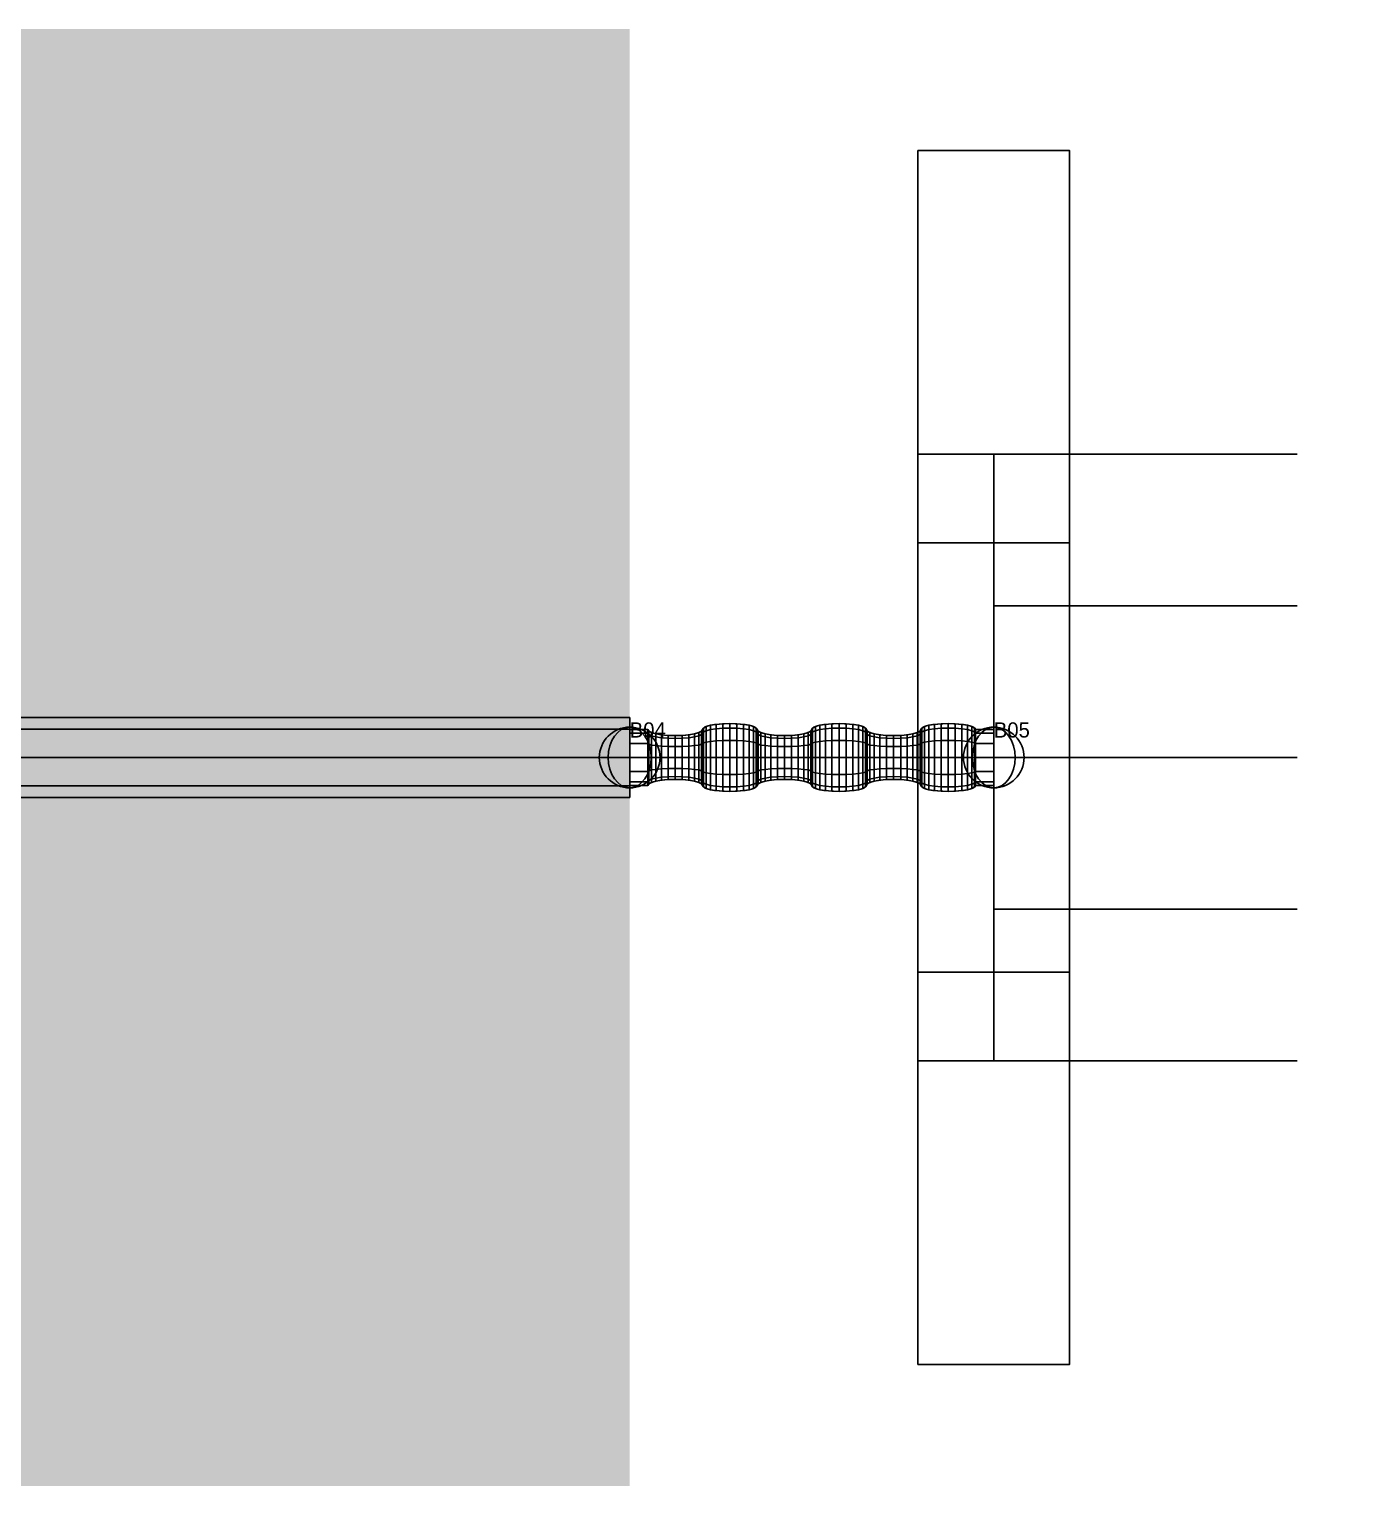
# Model space of a CAD drawing. Extents: x 7 to 469, y 84 to 397.
# Drawn here: x 158.58 to 180.48, y 288 to 312 of the extents above; entities that cross this region are included whole.
import ezdxf

# ---------------------------------------------------------------- set-up
doc = ezdxf.new("R2010")
doc.units = 0
doc.layers.get('0').update_dxf_attribs({"linetype": 'CONTINUOUS'})
for name, color, linetype in [('3D-MODEL', 1, 'CONTINUOUS'), ('ANCHOR', 12, 'CONTINUOUS'), ('FLXJNT', 4, 'CONTINUOUS'), ('POINT', 5, 'CONTINUOUS'), ('PTATT', 7, 'CONTINUOUS'), ('RUN', 5, 'CONTINUOUS')]:
    doc.layers.add(name, color=color, linetype=linetype)

# ---------------------------------------------------------------- blocks, each defined once
blk = doc.blocks.new('RUN')
at = {"const_width": 1}
blk.add_lwpolyline([(0, 0), (1, 0)], dxfattribs=at)
at = {"flags": 9}
for tag, p in [('MAT', (0.349303, 0.182422)), ('SCH', (0.349303, 0.165755)), ('NOM', (0.349303, 0.149088))]:
    blk.add_attdef(tag, p, '', height=0.01, dxfattribs=at)
blk = doc.blocks.new('3DRUN')
at = {"color": 0, "linetype": 'CONTINUOUS'}
for points in [[(1, 0.353553, -0.353553), (1, 0.5), (0, 0.5), (0, 0.353553, -0.353553)], [(1, 0.5), (1, 0.353553, 0.353553), (0, 0.353553, 0.353553), (0, 0.5)], [(1, 0, -0.5), (1, 0.353553, -0.353553), (0, 0.353553, -0.353553), (0, 0, -0.5)], [(1, 0.353553, 0.353553), (1, 0, 0.5), (0, 0, 0.5), (0, 0.353553, 0.353553)], [(1, -0.353553, -0.353553), (1, 0, -0.5), (0, 0, -0.5), (0, -0.353553, -0.353553)], [(1, 0, 0.5), (1, -0.353553, 0.353553), (0, -0.353553, 0.353553), (0, 0, 0.5)], [(1, -0.353553, 0.353553), (1, -0.5), (0, -0.5), (0, -0.353553, 0.353553)], [(1, -0.5), (1, -0.353553, -0.353553), (0, -0.353553, -0.353553), (0, -0.5)]]:
    blk.add_3dface(points, dxfattribs=at)
blk = doc.blocks.new('FLXJNT')
at = {"color": 0, "linetype": 'BYBLOCK'}
for p, q in [((0, 0.5), (0, -0.5)), ((1, -0.5), (1, 0.5)), ((0, 0.35), (0.05, 0.35)), ((0.95, 0.35), (1, 0.35)), ((0, -0.35), (0.05, -0.35)), ((0.95, -0.35), (1, -0.35))]:
    blk.add_line(p, q, dxfattribs=at)
for centre, start, end in [((0.275, 0.35), 0, 180), ((0.575, 0.35), 0, 180), ((0.875, 0.35), 0, 180), ((0.125, 0.35), 180, 0), ((0.425, 0.35), 180, 0), ((0.725, 0.35), 180, 0), ((0.125, -0.35), 0, 180), ((0.425, -0.35), 0, 180), ((0.725, -0.35), 0, 180), ((0.275, -0.35), 180, 0), ((0.575, -0.35), 180, 0), ((0.875, -0.35), 180, 0)]:
    blk.add_arc(centre, 0.075, start, end, dxfattribs=at)
blk = doc.blocks.new('3DFLXJNT')
at = {"color": 0, "linetype": 'BYBLOCK'}
blk.add_lwpolyline([(1, 0.5), (1, 0.35), (0.95, 0.35, 1), (0.8, 0.35, -1), (0.65, 0.35, 1), (0.5, 0.35, -1), (0.35, 0.35, 1), (0.2, 0.35, -1), (0.05, 0.35), (0, 0.35), (0, 0.5)], format="xyb", dxfattribs=at)
at = {"color": 0, "linetype": 'BYBLOCK', "extrusion": (1, 0, 0)}
blk.add_circle((0, 0), 0.5, dxfattribs=at)
at = {"color": 0, "linetype": 'BYBLOCK', "extrusion": (-1, 0, 0)}
blk.add_circle((0, 0, -1), 0.5, dxfattribs=at)
at = {"color": 0, "linetype": 'BYBLOCK'}
mesh = blk.add_polymesh((9, 5), dxfattribs=at)
for k, corner in enumerate([(0.060048, 0.3125), (0.052556, 0.330589), (0.05, 0.35), (0, 0.35), (0, 0.5), (0.060048, 0.270633, -0.15625), (0.052556, 0.286298, -0.165294), (0.05, 0.303109, -0.175), (0, 0.303109, -0.175), (0, 0.433013, -0.25), (0.060048, 0.15625, -0.270633), (0.052556, 0.165294, -0.286298), (0.05, 0.175, -0.303109), (0, 0.175, -0.303109), (0, 0.25, -0.433013), (0.060048, 0, -0.3125), (0.052556, 0, -0.330589), (0.05, 0, -0.35), (0, 0, -0.35), (0, 0, -0.5), (0.060048, -0.15625, -0.270633), (0.052556, -0.165294, -0.286298), (0.05, -0.175, -0.303109), (0, -0.175, -0.303109), (0, -0.25, -0.433013), (0.060048, -0.270633, -0.15625), (0.052556, -0.286298, -0.165294), (0.05, -0.303109, -0.175), (0, -0.303109, -0.175), (0, -0.433013, -0.25), (0.060048, -0.3125), (0.052556, -0.330589), (0.05, -0.35), (0, -0.35), (0, -0.5), (0.060048, -0.270633, 0.15625), (0.052556, -0.286298, 0.165294), (0.05, -0.303109, 0.175), (0, -0.303109, 0.175), (0, -0.433013, 0.25), (0.060048, -0.15625, 0.270633), (0.052556, -0.165294, 0.286298), (0.05, -0.175, 0.303109), (0, -0.175, 0.303109), (0, -0.25, 0.433013)]):
    mesh.set_mesh_vertex(divmod(k, 5), corner)
mesh = blk.add_polymesh((9, 9), dxfattribs=at)
for k, corner in enumerate([(1, 0.5), (1, 0.35), (0.95, 0.35), (0.947444, 0.369411), (0.939952, 0.3875), (0.928033, 0.403033), (0.9125, 0.414952), (0.894411, 0.422444), (0.875, 0.425), (1, 0.433013, -0.25), (1, 0.303109, -0.175), (0.95, 0.303109, -0.175), (0.947444, 0.31992, -0.184706), (0.939952, 0.335585, -0.19375), (0.928033, 0.349037, -0.201517), (0.9125, 0.359359, -0.207476), (0.894411, 0.365848, -0.211222), (0.875, 0.368061, -0.2125), (1, 0.25, -0.433013), (1, 0.175, -0.303109), (0.95, 0.175, -0.303109), (0.947444, 0.184706, -0.31992), (0.939952, 0.19375, -0.335585), (0.928033, 0.201517, -0.349037), (0.9125, 0.207476, -0.359359), (0.894411, 0.211222, -0.365848), (0.875, 0.2125, -0.368061), (1, 0, -0.5), (1, 0, -0.35), (0.95, 0, -0.35), (0.947444, 0, -0.369411), (0.939952, 0, -0.3875), (0.928033, 0, -0.403033), (0.9125, 0, -0.414952), (0.894411, 0, -0.422444), (0.875, 0, -0.425), (1, -0.25, -0.433013), (1, -0.175, -0.303109), (0.95, -0.175, -0.303109), (0.947444, -0.184706, -0.31992), (0.939952, -0.19375, -0.335585), (0.928033, -0.201517, -0.349037), (0.9125, -0.207476, -0.359359), (0.894411, -0.211222, -0.365848), (0.875, -0.2125, -0.368061), (1, -0.433013, -0.25), (1, -0.303109, -0.175), (0.95, -0.303109, -0.175), (0.947444, -0.31992, -0.184706), (0.939952, -0.335585, -0.19375), (0.928033, -0.349037, -0.201517), (0.9125, -0.359359, -0.207476), (0.894411, -0.365848, -0.211222), (0.875, -0.368061, -0.2125), (1, -0.5), (1, -0.35), (0.95, -0.35), (0.947444, -0.369411), (0.939952, -0.3875), (0.928033, -0.403033), (0.9125, -0.414952), (0.894411, -0.422444), (0.875, -0.425), (1, -0.433013, 0.25), (1, -0.303109, 0.175), (0.95, -0.303109, 0.175), (0.947444, -0.31992, 0.184706), (0.939952, -0.335585, 0.19375), (0.928033, -0.349037, 0.201517), (0.9125, -0.359359, 0.207476), (0.894411, -0.365848, 0.211222), (0.875, -0.368061, 0.2125), (1, -0.25, 0.433013), (1, -0.175, 0.303109), (0.95, -0.175, 0.303109), (0.947444, -0.184706, 0.31992), (0.939952, -0.19375, 0.335585), (0.928033, -0.201517, 0.349037), (0.9125, -0.207476, 0.359359), (0.894411, -0.211222, 0.365848), (0.875, -0.2125, 0.368061)]):
    mesh.set_mesh_vertex(divmod(k, 9), corner)
mesh = blk.add_polymesh((4, 5), dxfattribs=at)
for k, corner in enumerate([(0.060048, -0.15625, 0.270633), (0.052556, -0.165294, 0.286298), (0.05, -0.175, 0.303109), (0, -0.175, 0.303109), (0, -0.25, 0.433013), (0.060048, 0, 0.3125), (0.052556, 0, 0.330589), (0.05, 0, 0.35), (0, 0, 0.35), (0, 0, 0.5), (0.060048, 0.15625, 0.270633), (0.052556, 0.165294, 0.286298), (0.05, 0.175, 0.303109), (0, 0.175, 0.303109), (0, 0.25, 0.433013), (0.060048, 0.270633, 0.15625), (0.052556, 0.286298, 0.165294), (0.05, 0.303109, 0.175), (0, 0.303109, 0.175), (0, 0.433013, 0.25)]):
    mesh.set_mesh_vertex(divmod(k, 5), corner)
mesh = blk.add_polymesh((9, 9), dxfattribs=at)
for k, corner in enumerate([(0.275, 0.425), (0.255589, 0.422444), (0.2375, 0.414952), (0.221967, 0.403033), (0.210048, 0.3875), (0.202556, 0.369411), (0.2, 0.35), (0.197444, 0.330589), (0.189952, 0.3125), (0.275, 0.368061, -0.2125), (0.255589, 0.365848, -0.211222), (0.2375, 0.359359, -0.207476), (0.221967, 0.349037, -0.201517), (0.210048, 0.335585, -0.19375), (0.202556, 0.31992, -0.184706), (0.2, 0.303109, -0.175), (0.197444, 0.286298, -0.165294), (0.189952, 0.270633, -0.15625), (0.275, 0.2125, -0.368061), (0.255589, 0.211222, -0.365848), (0.2375, 0.207476, -0.359359), (0.221967, 0.201517, -0.349037), (0.210048, 0.19375, -0.335585), (0.202556, 0.184706, -0.31992), (0.2, 0.175, -0.303109), (0.197444, 0.165294, -0.286298), (0.189952, 0.15625, -0.270633), (0.275, 0, -0.425), (0.255589, 0, -0.422444), (0.2375, 0, -0.414952), (0.221967, 0, -0.403033), (0.210048, 0, -0.3875), (0.202556, 0, -0.369411), (0.2, 0, -0.35), (0.197444, 0, -0.330589), (0.189952, 0, -0.3125), (0.275, -0.2125, -0.368061), (0.255589, -0.211222, -0.365848), (0.2375, -0.207476, -0.359359), (0.221967, -0.201517, -0.349037), (0.210048, -0.19375, -0.335585), (0.202556, -0.184706, -0.31992), (0.2, -0.175, -0.303109), (0.197444, -0.165294, -0.286298), (0.189952, -0.15625, -0.270633), (0.275, -0.368061, -0.2125), (0.255589, -0.365848, -0.211222), (0.2375, -0.359359, -0.207476), (0.221967, -0.349037, -0.201517), (0.210048, -0.335585, -0.19375), (0.202556, -0.31992, -0.184706), (0.2, -0.303109, -0.175), (0.197444, -0.286298, -0.165294), (0.189952, -0.270633, -0.15625), (0.275, -0.425), (0.255589, -0.422444), (0.2375, -0.414952), (0.221967, -0.403033), (0.210048, -0.3875), (0.202556, -0.369411), (0.2, -0.35), (0.197444, -0.330589), (0.189952, -0.3125), (0.275, -0.368061, 0.2125), (0.255589, -0.365848, 0.211222), (0.2375, -0.359359, 0.207476), (0.221967, -0.349037, 0.201517), (0.210048, -0.335585, 0.19375), (0.202556, -0.31992, 0.184706), (0.2, -0.303109, 0.175), (0.197444, -0.286298, 0.165294), (0.189952, -0.270633, 0.15625), (0.275, -0.2125, 0.368061), (0.255589, -0.211222, 0.365848), (0.2375, -0.207476, 0.359359), (0.221967, -0.201517, 0.349037), (0.210048, -0.19375, 0.335585), (0.202556, -0.184706, 0.31992), (0.2, -0.175, 0.303109), (0.197444, -0.165294, 0.286298), (0.189952, -0.15625, 0.270633)]):
    mesh.set_mesh_vertex(divmod(k, 9), corner)
mesh = blk.add_polymesh((9, 9), dxfattribs=at)
for k, corner in enumerate([(0.360048, 0.3125), (0.352556, 0.330589), (0.35, 0.35), (0.347444, 0.369411), (0.339952, 0.3875), (0.328033, 0.403033), (0.3125, 0.414952), (0.294411, 0.422444), (0.275, 0.425), (0.360048, 0.270633, -0.15625), (0.352556, 0.286298, -0.165294), (0.35, 0.303109, -0.175), (0.347444, 0.31992, -0.184706), (0.339952, 0.335585, -0.19375), (0.328033, 0.349037, -0.201517), (0.3125, 0.359359, -0.207476), (0.294411, 0.365848, -0.211222), (0.275, 0.368061, -0.2125), (0.360048, 0.15625, -0.270633), (0.352556, 0.165294, -0.286298), (0.35, 0.175, -0.303109), (0.347444, 0.184706, -0.31992), (0.339952, 0.19375, -0.335585), (0.328033, 0.201517, -0.349037), (0.3125, 0.207476, -0.359359), (0.294411, 0.211222, -0.365848), (0.275, 0.2125, -0.368061), (0.360048, 0, -0.3125), (0.352556, 0, -0.330589), (0.35, 0, -0.35), (0.347444, 0, -0.369411), (0.339952, 0, -0.3875), (0.328033, 0, -0.403033), (0.3125, 0, -0.414952), (0.294411, 0, -0.422444), (0.275, 0, -0.425), (0.360048, -0.15625, -0.270633), (0.352556, -0.165294, -0.286298), (0.35, -0.175, -0.303109), (0.347444, -0.184706, -0.31992), (0.339952, -0.19375, -0.335585), (0.328033, -0.201517, -0.349037), (0.3125, -0.207476, -0.359359), (0.294411, -0.211222, -0.365848), (0.275, -0.2125, -0.368061), (0.360048, -0.270633, -0.15625), (0.352556, -0.286298, -0.165294), (0.35, -0.303109, -0.175), (0.347444, -0.31992, -0.184706), (0.339952, -0.335585, -0.19375), (0.328033, -0.349037, -0.201517), (0.3125, -0.359359, -0.207476), (0.294411, -0.365848, -0.211222), (0.275, -0.368061, -0.2125), (0.360048, -0.3125), (0.352556, -0.330589), (0.35, -0.35), (0.347444, -0.369411), (0.339952, -0.3875), (0.328033, -0.403033), (0.3125, -0.414952), (0.294411, -0.422444), (0.275, -0.425), (0.360048, -0.270633, 0.15625), (0.352556, -0.286298, 0.165294), (0.35, -0.303109, 0.175), (0.347444, -0.31992, 0.184706), (0.339952, -0.335585, 0.19375), (0.328033, -0.349037, 0.201517), (0.3125, -0.359359, 0.207476), (0.294411, -0.365848, 0.211222), (0.275, -0.368061, 0.2125), (0.360048, -0.15625, 0.270633), (0.352556, -0.165294, 0.286298), (0.35, -0.175, 0.303109), (0.347444, -0.184706, 0.31992), (0.339952, -0.19375, 0.335585), (0.328033, -0.201517, 0.349037), (0.3125, -0.207476, 0.359359), (0.294411, -0.211222, 0.365848), (0.275, -0.2125, 0.368061)]):
    mesh.set_mesh_vertex(divmod(k, 9), corner)
mesh = blk.add_polymesh((9, 9), dxfattribs=at)
for k, corner in enumerate([(0.575, 0.425), (0.555589, 0.422444), (0.5375, 0.414952), (0.521967, 0.403033), (0.510048, 0.3875), (0.502556, 0.369411), (0.5, 0.35), (0.497444, 0.330589), (0.489952, 0.3125), (0.575, 0.368061, -0.2125), (0.555589, 0.365848, -0.211222), (0.5375, 0.359359, -0.207476), (0.521967, 0.349037, -0.201517), (0.510048, 0.335585, -0.19375), (0.502556, 0.31992, -0.184706), (0.5, 0.303109, -0.175), (0.497444, 0.286298, -0.165294), (0.489952, 0.270633, -0.15625), (0.575, 0.2125, -0.368061), (0.555589, 0.211222, -0.365848), (0.5375, 0.207476, -0.359359), (0.521967, 0.201517, -0.349037), (0.510048, 0.19375, -0.335585), (0.502556, 0.184706, -0.31992), (0.5, 0.175, -0.303109), (0.497444, 0.165294, -0.286298), (0.489952, 0.15625, -0.270633), (0.575, 0, -0.425), (0.555589, 0, -0.422444), (0.5375, 0, -0.414952), (0.521967, 0, -0.403033), (0.510048, 0, -0.3875), (0.502556, 0, -0.369411), (0.5, 0, -0.35), (0.497444, 0, -0.330589), (0.489952, 0, -0.3125), (0.575, -0.2125, -0.368061), (0.555589, -0.211222, -0.365848), (0.5375, -0.207476, -0.359359), (0.521967, -0.201517, -0.349037), (0.510048, -0.19375, -0.335585), (0.502556, -0.184706, -0.31992), (0.5, -0.175, -0.303109), (0.497444, -0.165294, -0.286298), (0.489952, -0.15625, -0.270633), (0.575, -0.368061, -0.2125), (0.555589, -0.365848, -0.211222), (0.5375, -0.359359, -0.207476), (0.521967, -0.349037, -0.201517), (0.510048, -0.335585, -0.19375), (0.502556, -0.31992, -0.184706), (0.5, -0.303109, -0.175), (0.497444, -0.286298, -0.165294), (0.489952, -0.270633, -0.15625), (0.575, -0.425), (0.555589, -0.422444), (0.5375, -0.414952), (0.521967, -0.403033), (0.510048, -0.3875), (0.502556, -0.369411), (0.5, -0.35), (0.497444, -0.330589), (0.489952, -0.3125), (0.575, -0.368061, 0.2125), (0.555589, -0.365848, 0.211222), (0.5375, -0.359359, 0.207476), (0.521967, -0.349037, 0.201517), (0.510048, -0.335585, 0.19375), (0.502556, -0.31992, 0.184706), (0.5, -0.303109, 0.175), (0.497444, -0.286298, 0.165294), (0.489952, -0.270633, 0.15625), (0.575, -0.2125, 0.368061), (0.555589, -0.211222, 0.365848), (0.5375, -0.207476, 0.359359), (0.521967, -0.201517, 0.349037), (0.510048, -0.19375, 0.335585), (0.502556, -0.184706, 0.31992), (0.5, -0.175, 0.303109), (0.497444, -0.165294, 0.286298), (0.489952, -0.15625, 0.270633)]):
    mesh.set_mesh_vertex(divmod(k, 9), corner)
mesh = blk.add_polymesh((9, 9), dxfattribs=at)
for k, corner in enumerate([(0.660048, 0.3125), (0.652556, 0.330589), (0.65, 0.35), (0.647444, 0.369411), (0.639952, 0.3875), (0.628033, 0.403033), (0.6125, 0.414952), (0.594411, 0.422444), (0.575, 0.425), (0.660048, 0.270633, -0.15625), (0.652556, 0.286298, -0.165294), (0.65, 0.303109, -0.175), (0.647444, 0.31992, -0.184706), (0.639952, 0.335585, -0.19375), (0.628033, 0.349037, -0.201517), (0.6125, 0.359359, -0.207476), (0.594411, 0.365848, -0.211222), (0.575, 0.368061, -0.2125), (0.660048, 0.15625, -0.270633), (0.652556, 0.165294, -0.286298), (0.65, 0.175, -0.303109), (0.647444, 0.184706, -0.31992), (0.639952, 0.19375, -0.335585), (0.628033, 0.201517, -0.349037), (0.6125, 0.207476, -0.359359), (0.594411, 0.211222, -0.365848), (0.575, 0.2125, -0.368061), (0.660048, 0, -0.3125), (0.652556, 0, -0.330589), (0.65, 0, -0.35), (0.647444, 0, -0.369411), (0.639952, 0, -0.3875), (0.628033, 0, -0.403033), (0.6125, 0, -0.414952), (0.594411, 0, -0.422444), (0.575, 0, -0.425), (0.660048, -0.15625, -0.270633), (0.652556, -0.165294, -0.286298), (0.65, -0.175, -0.303109), (0.647444, -0.184706, -0.31992), (0.639952, -0.19375, -0.335585), (0.628033, -0.201517, -0.349037), (0.6125, -0.207476, -0.359359), (0.594411, -0.211222, -0.365848), (0.575, -0.2125, -0.368061), (0.660048, -0.270633, -0.15625), (0.652556, -0.286298, -0.165294), (0.65, -0.303109, -0.175), (0.647444, -0.31992, -0.184706), (0.639952, -0.335585, -0.19375), (0.628033, -0.349037, -0.201517), (0.6125, -0.359359, -0.207476), (0.594411, -0.365848, -0.211222), (0.575, -0.368061, -0.2125), (0.660048, -0.3125), (0.652556, -0.330589), (0.65, -0.35), (0.647444, -0.369411), (0.639952, -0.3875), (0.628033, -0.403033), (0.6125, -0.414952), (0.594411, -0.422444), (0.575, -0.425), (0.660048, -0.270633, 0.15625), (0.652556, -0.286298, 0.165294), (0.65, -0.303109, 0.175), (0.647444, -0.31992, 0.184706), (0.639952, -0.335585, 0.19375), (0.628033, -0.349037, 0.201517), (0.6125, -0.359359, 0.207476), (0.594411, -0.365848, 0.211222), (0.575, -0.368061, 0.2125), (0.660048, -0.15625, 0.270633), (0.652556, -0.165294, 0.286298), (0.65, -0.175, 0.303109), (0.647444, -0.184706, 0.31992), (0.639952, -0.19375, 0.335585), (0.628033, -0.201517, 0.349037), (0.6125, -0.207476, 0.359359), (0.594411, -0.211222, 0.365848), (0.575, -0.2125, 0.368061)]):
    mesh.set_mesh_vertex(divmod(k, 9), corner)
mesh = blk.add_polymesh((9, 9), dxfattribs=at)
for k, corner in enumerate([(0.875, 0.425), (0.855589, 0.422444), (0.8375, 0.414952), (0.821967, 0.403033), (0.810048, 0.3875), (0.802556, 0.369411), (0.8, 0.35), (0.797444, 0.330589), (0.789952, 0.3125), (0.875, 0.368061, -0.2125), (0.855589, 0.365848, -0.211222), (0.8375, 0.359359, -0.207476), (0.821967, 0.349037, -0.201517), (0.810048, 0.335585, -0.19375), (0.802556, 0.31992, -0.184706), (0.8, 0.303109, -0.175), (0.797444, 0.286298, -0.165294), (0.789952, 0.270633, -0.15625), (0.875, 0.2125, -0.368061), (0.855589, 0.211222, -0.365848), (0.8375, 0.207476, -0.359359), (0.821967, 0.201517, -0.349037), (0.810048, 0.19375, -0.335585), (0.802556, 0.184706, -0.31992), (0.8, 0.175, -0.303109), (0.797444, 0.165294, -0.286298), (0.789952, 0.15625, -0.270633), (0.875, 0, -0.425), (0.855589, 0, -0.422444), (0.8375, 0, -0.414952), (0.821967, 0, -0.403033), (0.810048, 0, -0.3875), (0.802556, 0, -0.369411), (0.8, 0, -0.35), (0.797444, 0, -0.330589), (0.789952, 0, -0.3125), (0.875, -0.2125, -0.368061), (0.855589, -0.211222, -0.365848), (0.8375, -0.207476, -0.359359), (0.821967, -0.201517, -0.349037), (0.810048, -0.19375, -0.335585), (0.802556, -0.184706, -0.31992), (0.8, -0.175, -0.303109), (0.797444, -0.165294, -0.286298), (0.789952, -0.15625, -0.270633), (0.875, -0.368061, -0.2125), (0.855589, -0.365848, -0.211222), (0.8375, -0.359359, -0.207476), (0.821967, -0.349037, -0.201517), (0.810048, -0.335585, -0.19375), (0.802556, -0.31992, -0.184706), (0.8, -0.303109, -0.175), (0.797444, -0.286298, -0.165294), (0.789952, -0.270633, -0.15625), (0.875, -0.425), (0.855589, -0.422444), (0.8375, -0.414952), (0.821967, -0.403033), (0.810048, -0.3875), (0.802556, -0.369411), (0.8, -0.35), (0.797444, -0.330589), (0.789952, -0.3125), (0.875, -0.368061, 0.2125), (0.855589, -0.365848, 0.211222), (0.8375, -0.359359, 0.207476), (0.821967, -0.349037, 0.201517), (0.810048, -0.335585, 0.19375), (0.802556, -0.31992, 0.184706), (0.8, -0.303109, 0.175), (0.797444, -0.286298, 0.165294), (0.789952, -0.270633, 0.15625), (0.875, -0.2125, 0.368061), (0.855589, -0.211222, 0.365848), (0.8375, -0.207476, 0.359359), (0.821967, -0.201517, 0.349037), (0.810048, -0.19375, 0.335585), (0.802556, -0.184706, 0.31992), (0.8, -0.175, 0.303109), (0.797444, -0.165294, 0.286298), (0.789952, -0.15625, 0.270633)]):
    mesh.set_mesh_vertex(divmod(k, 9), corner)
mesh = blk.add_polymesh((4, 9), dxfattribs=at)
for k, corner in enumerate([(1, -0.25, 0.433013), (1, -0.175, 0.303109), (0.95, -0.175, 0.303109), (0.947444, -0.184706, 0.31992), (0.939952, -0.19375, 0.335585), (0.928033, -0.201517, 0.349037), (0.9125, -0.207476, 0.359359), (0.894411, -0.211222, 0.365848), (0.875, -0.2125, 0.368061), (1, 0, 0.5), (1, 0, 0.35), (0.95, 0, 0.35), (0.947444, 0, 0.369411), (0.939952, 0, 0.3875), (0.928033, 0, 0.403033), (0.9125, 0, 0.414952), (0.894411, 0, 0.422444), (0.875, 0, 0.425), (1, 0.25, 0.433013), (1, 0.175, 0.303109), (0.95, 0.175, 0.303109), (0.947444, 0.184706, 0.31992), (0.939952, 0.19375, 0.335585), (0.928033, 0.201517, 0.349037), (0.9125, 0.207476, 0.359359), (0.894411, 0.211222, 0.365848), (0.875, 0.2125, 0.368061), (1, 0.433013, 0.25), (1, 0.303109, 0.175), (0.95, 0.303109, 0.175), (0.947444, 0.31992, 0.184706), (0.939952, 0.335585, 0.19375), (0.928033, 0.349037, 0.201517), (0.9125, 0.359359, 0.207476), (0.894411, 0.365848, 0.211222), (0.875, 0.368061, 0.2125)]):
    mesh.set_mesh_vertex(divmod(k, 9), corner)
mesh = blk.add_polymesh((4, 9), dxfattribs=at)
for k, corner in enumerate([(0.275, -0.2125, 0.368061), (0.255589, -0.211222, 0.365848), (0.2375, -0.207476, 0.359359), (0.221967, -0.201517, 0.349037), (0.210048, -0.19375, 0.335585), (0.202556, -0.184706, 0.31992), (0.2, -0.175, 0.303109), (0.197444, -0.165294, 0.286298), (0.189952, -0.15625, 0.270633), (0.275, 0, 0.425), (0.255589, 0, 0.422444), (0.2375, 0, 0.414952), (0.221967, 0, 0.403033), (0.210048, 0, 0.3875), (0.202556, 0, 0.369411), (0.2, 0, 0.35), (0.197444, 0, 0.330589), (0.189952, 0, 0.3125), (0.275, 0.2125, 0.368061), (0.255589, 0.211222, 0.365848), (0.2375, 0.207476, 0.359359), (0.221967, 0.201517, 0.349037), (0.210048, 0.19375, 0.335585), (0.202556, 0.184706, 0.31992), (0.2, 0.175, 0.303109), (0.197444, 0.165294, 0.286298), (0.189952, 0.15625, 0.270633), (0.275, 0.368061, 0.2125), (0.255589, 0.365848, 0.211222), (0.2375, 0.359359, 0.207476), (0.221967, 0.349037, 0.201517), (0.210048, 0.335585, 0.19375), (0.202556, 0.31992, 0.184706), (0.2, 0.303109, 0.175), (0.197444, 0.286298, 0.165294), (0.189952, 0.270633, 0.15625)]):
    mesh.set_mesh_vertex(divmod(k, 9), corner)
mesh = blk.add_polymesh((4, 9), dxfattribs=at)
for k, corner in enumerate([(0.360048, -0.15625, 0.270633), (0.352556, -0.165294, 0.286298), (0.35, -0.175, 0.303109), (0.347444, -0.184706, 0.31992), (0.339952, -0.19375, 0.335585), (0.328033, -0.201517, 0.349037), (0.3125, -0.207476, 0.359359), (0.294411, -0.211222, 0.365848), (0.275, -0.2125, 0.368061), (0.360048, 0, 0.3125), (0.352556, 0, 0.330589), (0.35, 0, 0.35), (0.347444, 0, 0.369411), (0.339952, 0, 0.3875), (0.328033, 0, 0.403033), (0.3125, 0, 0.414952), (0.294411, 0, 0.422444), (0.275, 0, 0.425), (0.360048, 0.15625, 0.270633), (0.352556, 0.165294, 0.286298), (0.35, 0.175, 0.303109), (0.347444, 0.184706, 0.31992), (0.339952, 0.19375, 0.335585), (0.328033, 0.201517, 0.349037), (0.3125, 0.207476, 0.359359), (0.294411, 0.211222, 0.365848), (0.275, 0.2125, 0.368061), (0.360048, 0.270633, 0.15625), (0.352556, 0.286298, 0.165294), (0.35, 0.303109, 0.175), (0.347444, 0.31992, 0.184706), (0.339952, 0.335585, 0.19375), (0.328033, 0.349037, 0.201517), (0.3125, 0.359359, 0.207476), (0.294411, 0.365848, 0.211222), (0.275, 0.368061, 0.2125)]):
    mesh.set_mesh_vertex(divmod(k, 9), corner)
mesh = blk.add_polymesh((4, 9), dxfattribs=at)
for k, corner in enumerate([(0.575, -0.2125, 0.368061), (0.555589, -0.211222, 0.365848), (0.5375, -0.207476, 0.359359), (0.521967, -0.201517, 0.349037), (0.510048, -0.19375, 0.335585), (0.502556, -0.184706, 0.31992), (0.5, -0.175, 0.303109), (0.497444, -0.165294, 0.286298), (0.489952, -0.15625, 0.270633), (0.575, 0, 0.425), (0.555589, 0, 0.422444), (0.5375, 0, 0.414952), (0.521967, 0, 0.403033), (0.510048, 0, 0.3875), (0.502556, 0, 0.369411), (0.5, 0, 0.35), (0.497444, 0, 0.330589), (0.489952, 0, 0.3125), (0.575, 0.2125, 0.368061), (0.555589, 0.211222, 0.365848), (0.5375, 0.207476, 0.359359), (0.521967, 0.201517, 0.349037), (0.510048, 0.19375, 0.335585), (0.502556, 0.184706, 0.31992), (0.5, 0.175, 0.303109), (0.497444, 0.165294, 0.286298), (0.489952, 0.15625, 0.270633), (0.575, 0.368061, 0.2125), (0.555589, 0.365848, 0.211222), (0.5375, 0.359359, 0.207476), (0.521967, 0.349037, 0.201517), (0.510048, 0.335585, 0.19375), (0.502556, 0.31992, 0.184706), (0.5, 0.303109, 0.175), (0.497444, 0.286298, 0.165294), (0.489952, 0.270633, 0.15625)]):
    mesh.set_mesh_vertex(divmod(k, 9), corner)
mesh = blk.add_polymesh((4, 9), dxfattribs=at)
for k, corner in enumerate([(0.660048, -0.15625, 0.270633), (0.652556, -0.165294, 0.286298), (0.65, -0.175, 0.303109), (0.647444, -0.184706, 0.31992), (0.639952, -0.19375, 0.335585), (0.628033, -0.201517, 0.349037), (0.6125, -0.207476, 0.359359), (0.594411, -0.211222, 0.365848), (0.575, -0.2125, 0.368061), (0.660048, 0, 0.3125), (0.652556, 0, 0.330589), (0.65, 0, 0.35), (0.647444, 0, 0.369411), (0.639952, 0, 0.3875), (0.628033, 0, 0.403033), (0.6125, 0, 0.414952), (0.594411, 0, 0.422444), (0.575, 0, 0.425), (0.660048, 0.15625, 0.270633), (0.652556, 0.165294, 0.286298), (0.65, 0.175, 0.303109), (0.647444, 0.184706, 0.31992), (0.639952, 0.19375, 0.335585), (0.628033, 0.201517, 0.349037), (0.6125, 0.207476, 0.359359), (0.594411, 0.211222, 0.365848), (0.575, 0.2125, 0.368061), (0.660048, 0.270633, 0.15625), (0.652556, 0.286298, 0.165294), (0.65, 0.303109, 0.175), (0.647444, 0.31992, 0.184706), (0.639952, 0.335585, 0.19375), (0.628033, 0.349037, 0.201517), (0.6125, 0.359359, 0.207476), (0.594411, 0.365848, 0.211222), (0.575, 0.368061, 0.2125)]):
    mesh.set_mesh_vertex(divmod(k, 9), corner)
mesh = blk.add_polymesh((4, 9), dxfattribs=at)
for k, corner in enumerate([(0.875, -0.2125, 0.368061), (0.855589, -0.211222, 0.365848), (0.8375, -0.207476, 0.359359), (0.821967, -0.201517, 0.349037), (0.810048, -0.19375, 0.335585), (0.802556, -0.184706, 0.31992), (0.8, -0.175, 0.303109), (0.797444, -0.165294, 0.286298), (0.789952, -0.15625, 0.270633), (0.875, 0, 0.425), (0.855589, 0, 0.422444), (0.8375, 0, 0.414952), (0.821967, 0, 0.403033), (0.810048, 0, 0.3875), (0.802556, 0, 0.369411), (0.8, 0, 0.35), (0.797444, 0, 0.330589), (0.789952, 0, 0.3125), (0.875, 0.2125, 0.368061), (0.855589, 0.211222, 0.365848), (0.8375, 0.207476, 0.359359), (0.821967, 0.201517, 0.349037), (0.810048, 0.19375, 0.335585), (0.802556, 0.184706, 0.31992), (0.8, 0.175, 0.303109), (0.797444, 0.165294, 0.286298), (0.789952, 0.15625, 0.270633), (0.875, 0.368061, 0.2125), (0.855589, 0.365848, 0.211222), (0.8375, 0.359359, 0.207476), (0.821967, 0.349037, 0.201517), (0.810048, 0.335585, 0.19375), (0.802556, 0.31992, 0.184706), (0.8, 0.303109, 0.175), (0.797444, 0.286298, 0.165294), (0.789952, 0.270633, 0.15625)]):
    mesh.set_mesh_vertex(divmod(k, 9), corner)
mesh = blk.add_polymesh((9, 9), dxfattribs=at)
for k, corner in enumerate([(0.189952, 0.3125), (0.178033, 0.296967), (0.1625, 0.285048), (0.144411, 0.277556), (0.125, 0.275), (0.105589, 0.277556), (0.0875, 0.285048), (0.071967, 0.296967), (0.060048, 0.3125), (0.189952, 0.270633, -0.15625), (0.178033, 0.257181, -0.148483), (0.1625, 0.246859, -0.142524), (0.144411, 0.24037, -0.138778), (0.125, 0.238157, -0.1375), (0.105589, 0.24037, -0.138778), (0.0875, 0.246859, -0.142524), (0.071967, 0.257181, -0.148483), (0.060048, 0.270633, -0.15625), (0.189952, 0.15625, -0.270633), (0.178033, 0.148483, -0.257181), (0.1625, 0.142524, -0.246859), (0.144411, 0.138778, -0.24037), (0.125, 0.1375, -0.238157), (0.105589, 0.138778, -0.24037), (0.0875, 0.142524, -0.246859), (0.071967, 0.148483, -0.257181), (0.060048, 0.15625, -0.270633), (0.189952, 0, -0.3125), (0.178033, 0, -0.296967), (0.1625, 0, -0.285048), (0.144411, 0, -0.277556), (0.125, 0, -0.275), (0.105589, 0, -0.277556), (0.0875, 0, -0.285048), (0.071967, 0, -0.296967), (0.060048, 0, -0.3125), (0.189952, -0.15625, -0.270633), (0.178033, -0.148483, -0.257181), (0.1625, -0.142524, -0.246859), (0.144411, -0.138778, -0.24037), (0.125, -0.1375, -0.238157), (0.105589, -0.138778, -0.24037), (0.0875, -0.142524, -0.246859), (0.071967, -0.148483, -0.257181), (0.060048, -0.15625, -0.270633), (0.189952, -0.270633, -0.15625), (0.178033, -0.257181, -0.148483), (0.1625, -0.246859, -0.142524), (0.144411, -0.24037, -0.138778), (0.125, -0.238157, -0.1375), (0.105589, -0.24037, -0.138778), (0.0875, -0.246859, -0.142524), (0.071967, -0.257181, -0.148483), (0.060048, -0.270633, -0.15625), (0.189952, -0.3125), (0.178033, -0.296967), (0.1625, -0.285048), (0.144411, -0.277556), (0.125, -0.275), (0.105589, -0.277556), (0.0875, -0.285048), (0.071967, -0.296967), (0.060048, -0.3125), (0.189952, -0.270633, 0.15625), (0.178033, -0.257181, 0.148483), (0.1625, -0.246859, 0.142524), (0.144411, -0.24037, 0.138778), (0.125, -0.238157, 0.1375), (0.105589, -0.24037, 0.138778), (0.0875, -0.246859, 0.142524), (0.071967, -0.257181, 0.148483), (0.060048, -0.270633, 0.15625), (0.189952, -0.15625, 0.270633), (0.178033, -0.148483, 0.257181), (0.1625, -0.142524, 0.246859), (0.144411, -0.138778, 0.24037), (0.125, -0.1375, 0.238157), (0.105589, -0.138778, 0.24037), (0.0875, -0.142524, 0.246859), (0.071967, -0.148483, 0.257181), (0.060048, -0.15625, 0.270633)]):
    mesh.set_mesh_vertex(divmod(k, 9), corner)
mesh = blk.add_polymesh((9, 9), dxfattribs=at)
for k, corner in enumerate([(0.489952, 0.3125), (0.478033, 0.296967), (0.4625, 0.285048), (0.444411, 0.277556), (0.425, 0.275), (0.405589, 0.277556), (0.3875, 0.285048), (0.371967, 0.296967), (0.360048, 0.3125), (0.489952, 0.270633, -0.15625), (0.478033, 0.257181, -0.148483), (0.4625, 0.246859, -0.142524), (0.444411, 0.24037, -0.138778), (0.425, 0.238157, -0.1375), (0.405589, 0.24037, -0.138778), (0.3875, 0.246859, -0.142524), (0.371967, 0.257181, -0.148483), (0.360048, 0.270633, -0.15625), (0.489952, 0.15625, -0.270633), (0.478033, 0.148483, -0.257181), (0.4625, 0.142524, -0.246859), (0.444411, 0.138778, -0.24037), (0.425, 0.1375, -0.238157), (0.405589, 0.138778, -0.24037), (0.3875, 0.142524, -0.246859), (0.371967, 0.148483, -0.257181), (0.360048, 0.15625, -0.270633), (0.489952, 0, -0.3125), (0.478033, 0, -0.296967), (0.4625, 0, -0.285048), (0.444411, 0, -0.277556), (0.425, 0, -0.275), (0.405589, 0, -0.277556), (0.3875, 0, -0.285048), (0.371967, 0, -0.296967), (0.360048, 0, -0.3125), (0.489952, -0.15625, -0.270633), (0.478033, -0.148483, -0.257181), (0.4625, -0.142524, -0.246859), (0.444411, -0.138778, -0.24037), (0.425, -0.1375, -0.238157), (0.405589, -0.138778, -0.24037), (0.3875, -0.142524, -0.246859), (0.371967, -0.148483, -0.257181), (0.360048, -0.15625, -0.270633), (0.489952, -0.270633, -0.15625), (0.478033, -0.257181, -0.148483), (0.4625, -0.246859, -0.142524), (0.444411, -0.24037, -0.138778), (0.425, -0.238157, -0.1375), (0.405589, -0.24037, -0.138778), (0.3875, -0.246859, -0.142524), (0.371967, -0.257181, -0.148483), (0.360048, -0.270633, -0.15625), (0.489952, -0.3125), (0.478033, -0.296967), (0.4625, -0.285048), (0.444411, -0.277556), (0.425, -0.275), (0.405589, -0.277556), (0.3875, -0.285048), (0.371967, -0.296967), (0.360048, -0.3125), (0.489952, -0.270633, 0.15625), (0.478033, -0.257181, 0.148483), (0.4625, -0.246859, 0.142524), (0.444411, -0.24037, 0.138778), (0.425, -0.238157, 0.1375), (0.405589, -0.24037, 0.138778), (0.3875, -0.246859, 0.142524), (0.371967, -0.257181, 0.148483), (0.360048, -0.270633, 0.15625), (0.489952, -0.15625, 0.270633), (0.478033, -0.148483, 0.257181), (0.4625, -0.142524, 0.246859), (0.444411, -0.138778, 0.24037), (0.425, -0.1375, 0.238157), (0.405589, -0.138778, 0.24037), (0.3875, -0.142524, 0.246859), (0.371967, -0.148483, 0.257181), (0.360048, -0.15625, 0.270633)]):
    mesh.set_mesh_vertex(divmod(k, 9), corner)
mesh = blk.add_polymesh((9, 9), dxfattribs=at)
for k, corner in enumerate([(0.789952, 0.3125), (0.778033, 0.296967), (0.7625, 0.285048), (0.744411, 0.277556), (0.725, 0.275), (0.705589, 0.277556), (0.6875, 0.285048), (0.671967, 0.296967), (0.660048, 0.3125), (0.789952, 0.270633, -0.15625), (0.778033, 0.257181, -0.148483), (0.7625, 0.246859, -0.142524), (0.744411, 0.24037, -0.138778), (0.725, 0.238157, -0.1375), (0.705589, 0.24037, -0.138778), (0.6875, 0.246859, -0.142524), (0.671967, 0.257181, -0.148483), (0.660048, 0.270633, -0.15625), (0.789952, 0.15625, -0.270633), (0.778033, 0.148483, -0.257181), (0.7625, 0.142524, -0.246859), (0.744411, 0.138778, -0.24037), (0.725, 0.1375, -0.238157), (0.705589, 0.138778, -0.24037), (0.6875, 0.142524, -0.246859), (0.671967, 0.148483, -0.257181), (0.660048, 0.15625, -0.270633), (0.789952, 0, -0.3125), (0.778033, 0, -0.296967), (0.7625, 0, -0.285048), (0.744411, 0, -0.277556), (0.725, 0, -0.275), (0.705589, 0, -0.277556), (0.6875, 0, -0.285048), (0.671967, 0, -0.296967), (0.660048, 0, -0.3125), (0.789952, -0.15625, -0.270633), (0.778033, -0.148483, -0.257181), (0.7625, -0.142524, -0.246859), (0.744411, -0.138778, -0.24037), (0.725, -0.1375, -0.238157), (0.705589, -0.138778, -0.24037), (0.6875, -0.142524, -0.246859), (0.671967, -0.148483, -0.257181), (0.660048, -0.15625, -0.270633), (0.789952, -0.270633, -0.15625), (0.778033, -0.257181, -0.148483), (0.7625, -0.246859, -0.142524), (0.744411, -0.24037, -0.138778), (0.725, -0.238157, -0.1375), (0.705589, -0.24037, -0.138778), (0.6875, -0.246859, -0.142524), (0.671967, -0.257181, -0.148483), (0.660048, -0.270633, -0.15625), (0.789952, -0.3125), (0.778033, -0.296967), (0.7625, -0.285048), (0.744411, -0.277556), (0.725, -0.275), (0.705589, -0.277556), (0.6875, -0.285048), (0.671967, -0.296967), (0.660048, -0.3125), (0.789952, -0.270633, 0.15625), (0.778033, -0.257181, 0.148483), (0.7625, -0.246859, 0.142524), (0.744411, -0.24037, 0.138778), (0.725, -0.238157, 0.1375), (0.705589, -0.24037, 0.138778), (0.6875, -0.246859, 0.142524), (0.671967, -0.257181, 0.148483), (0.660048, -0.270633, 0.15625), (0.789952, -0.15625, 0.270633), (0.778033, -0.148483, 0.257181), (0.7625, -0.142524, 0.246859), (0.744411, -0.138778, 0.24037), (0.725, -0.1375, 0.238157), (0.705589, -0.138778, 0.24037), (0.6875, -0.142524, 0.246859), (0.671967, -0.148483, 0.257181), (0.660048, -0.15625, 0.270633)]):
    mesh.set_mesh_vertex(divmod(k, 9), corner)
mesh = blk.add_polymesh((4, 9), dxfattribs=at)
for k, corner in enumerate([(0.189952, -0.15625, 0.270633), (0.178033, -0.148483, 0.257181), (0.1625, -0.142524, 0.246859), (0.144411, -0.138778, 0.24037), (0.125, -0.1375, 0.238157), (0.105589, -0.138778, 0.24037), (0.0875, -0.142524, 0.246859), (0.071967, -0.148483, 0.257181), (0.060048, -0.15625, 0.270633), (0.189952, 0, 0.3125), (0.178033, 0, 0.296967), (0.1625, 0, 0.285048), (0.144411, 0, 0.277556), (0.125, 0, 0.275), (0.105589, 0, 0.277556), (0.0875, 0, 0.285048), (0.071967, 0, 0.296967), (0.060048, 0, 0.3125), (0.189952, 0.15625, 0.270633), (0.178033, 0.148483, 0.257181), (0.1625, 0.142524, 0.246859), (0.144411, 0.138778, 0.24037), (0.125, 0.1375, 0.238157), (0.105589, 0.138778, 0.24037), (0.0875, 0.142524, 0.246859), (0.071967, 0.148483, 0.257181), (0.060048, 0.15625, 0.270633), (0.189952, 0.270633, 0.15625), (0.178033, 0.257181, 0.148483), (0.1625, 0.246859, 0.142524), (0.144411, 0.24037, 0.138778), (0.125, 0.238157, 0.1375), (0.105589, 0.24037, 0.138778), (0.0875, 0.246859, 0.142524), (0.071967, 0.257181, 0.148483), (0.060048, 0.270633, 0.15625)]):
    mesh.set_mesh_vertex(divmod(k, 9), corner)
mesh = blk.add_polymesh((4, 9), dxfattribs=at)
for k, corner in enumerate([(0.489952, -0.15625, 0.270633), (0.478033, -0.148483, 0.257181), (0.4625, -0.142524, 0.246859), (0.444411, -0.138778, 0.24037), (0.425, -0.1375, 0.238157), (0.405589, -0.138778, 0.24037), (0.3875, -0.142524, 0.246859), (0.371967, -0.148483, 0.257181), (0.360048, -0.15625, 0.270633), (0.489952, 0, 0.3125), (0.478033, 0, 0.296967), (0.4625, 0, 0.285048), (0.444411, 0, 0.277556), (0.425, 0, 0.275), (0.405589, 0, 0.277556), (0.3875, 0, 0.285048), (0.371967, 0, 0.296967), (0.360048, 0, 0.3125), (0.489952, 0.15625, 0.270633), (0.478033, 0.148483, 0.257181), (0.4625, 0.142524, 0.246859), (0.444411, 0.138778, 0.24037), (0.425, 0.1375, 0.238157), (0.405589, 0.138778, 0.24037), (0.3875, 0.142524, 0.246859), (0.371967, 0.148483, 0.257181), (0.360048, 0.15625, 0.270633), (0.489952, 0.270633, 0.15625), (0.478033, 0.257181, 0.148483), (0.4625, 0.246859, 0.142524), (0.444411, 0.24037, 0.138778), (0.425, 0.238157, 0.1375), (0.405589, 0.24037, 0.138778), (0.3875, 0.246859, 0.142524), (0.371967, 0.257181, 0.148483), (0.360048, 0.270633, 0.15625)]):
    mesh.set_mesh_vertex(divmod(k, 9), corner)
mesh = blk.add_polymesh((4, 9), dxfattribs=at)
for k, corner in enumerate([(0.789952, -0.15625, 0.270633), (0.778033, -0.148483, 0.257181), (0.7625, -0.142524, 0.246859), (0.744411, -0.138778, 0.24037), (0.725, -0.1375, 0.238157), (0.705589, -0.138778, 0.24037), (0.6875, -0.142524, 0.246859), (0.671967, -0.148483, 0.257181), (0.660048, -0.15625, 0.270633), (0.789952, 0, 0.3125), (0.778033, 0, 0.296967), (0.7625, 0, 0.285048), (0.744411, 0, 0.277556), (0.725, 0, 0.275), (0.705589, 0, 0.277556), (0.6875, 0, 0.285048), (0.671967, 0, 0.296967), (0.660048, 0, 0.3125), (0.789952, 0.15625, 0.270633), (0.778033, 0.148483, 0.257181), (0.7625, 0.142524, 0.246859), (0.744411, 0.138778, 0.24037), (0.725, 0.1375, 0.238157), (0.705589, 0.138778, 0.24037), (0.6875, 0.142524, 0.246859), (0.671967, 0.148483, 0.257181), (0.660048, 0.15625, 0.270633), (0.789952, 0.270633, 0.15625), (0.778033, 0.257181, 0.148483), (0.7625, 0.246859, 0.142524), (0.744411, 0.24037, 0.138778), (0.725, 0.238157, 0.1375), (0.705589, 0.24037, 0.138778), (0.6875, 0.246859, 0.142524), (0.671967, 0.257181, 0.148483), (0.660048, 0.270633, 0.15625)]):
    mesh.set_mesh_vertex(divmod(k, 9), corner)
blk = doc.blocks.new('POINT')
at = {"color": 0, "linetype": 'BYBLOCK'}
blk.add_circle((0, 0), 0.5, dxfattribs=at)
at = {"color": 0, "linetype": 'BYBLOCK', "extrusion": (1e-16, 0, -1)}
blk.add_circle((0, 0), 0.5, dxfattribs=at)
at = {"color": 0, "linetype": 'BYBLOCK', "extrusion": (0.707107, 0, 0.707107)}
blk.add_circle((0, 0), 0.5, dxfattribs=at)
at = {"color": 0, "linetype": 'BYBLOCK', "extrusion": (0.707107, 0, -0.707107)}
blk.add_circle((0, 0), 0.5, dxfattribs=at)
at = {"color": 0, "linetype": 'BYBLOCK', "extrusion": (-0.707107, 0, -0.707107)}
blk.add_circle((0, 0), 0.5, dxfattribs=at)
at = {"color": 0, "linetype": 'BYBLOCK', "extrusion": (-0.707107, 0, 0.707107)}
blk.add_circle((0, 0), 0.5, dxfattribs=at)
at = {"color": 0, "linetype": 'BYBLOCK', "extrusion": (1, 0, 1e-16)}
blk.add_circle((0, 0), 0.5, dxfattribs=at)
at = {"color": 0, "linetype": 'BYBLOCK', "extrusion": (-1, 0, -2e-16)}
blk.add_circle((0, 0), 0.5, dxfattribs=at)
blk = doc.blocks.new('3DANCHOR')
at = {"extrusion": (-1, 0, 0)}
for p, q in [((-0.125, 1, -1), (-0.125, 1, 1)), ((-0.125, -1, -1), (-0.125, 1, -1)), ((-0.125, 1, 1), (-0.125, -1, 1)), ((0.125, 1, -1), (0.125, 1, 1)), ((0.125, -1, -1), (0.125, 1, -1)), ((0.125, 1, 1), (0.125, -1, 1)), ((-0.125, -1, 1), (-0.125, -1, -1)), ((0.125, -1, 1), (0.125, -1, -1))]:
    blk.add_line(p, q, dxfattribs=at)
for points in [[(-0.125, 1), (-0.125, 1, -1), (0.125, 1, -1), (0.125, 1)], [(-0.125, 1, -1), (-0.125, 0, -1), (0.125, 0, -1), (0.125, 1, -1)], [(-0.125, 0, 1), (-0.125, 1, 1), (0.125, 1, 1), (0.125, 0, 1)], [(-0.125, 1, 1), (-0.125, 1), (0.125, 1), (0.125, 1, 1)], [(-0.125, 0.353553, 0.353553), (-0.125, 0.5), (0.125, 0.5), (0.125, 0.353553, 0.353553)], [(-0.125, 0.5), (-0.125, 0.353553, -0.353553), (0.125, 0.353553, -0.353553), (0.125, 0.5)], [(-0.125, 0.353553, -0.353553), (-0.125, 0, -0.5), (0.125, 0, -0.5), (0.125, 0.353553, -0.353553)], [(-0.125, 0, 0.5), (-0.125, 0.353553, 0.353553), (0.125, 0.353553, 0.353553), (0.125, 0, 0.5)], [(-0.125, 0, -0.5), (-0.125, -0.353553, -0.353553), (0.125, -0.353553, -0.353553), (0.125, 0, -0.5)], [(-0.125, 0, -1), (-0.125, -1, -1), (0.125, -1, -1), (0.125, 0, -1)], [(-0.125, -0.353553, 0.353553), (-0.125, 0, 0.5), (0.125, 0, 0.5), (0.125, -0.353553, 0.353553)], [(-0.125, -1, 1), (-0.125, 0, 1), (0.125, 0, 1), (0.125, -1, 1)], [(-0.125, -0.5), (-0.125, -0.353553, 0.353553), (0.125, -0.353553, 0.353553), (0.125, -0.5)], [(-0.125, -0.353553, -0.353553), (-0.125, -0.5), (0.125, -0.5), (0.125, -0.353553, -0.353553)], [(-0.125, -1, -1), (-0.125, -1), (0.125, -1), (0.125, -1, -1)], [(-0.125, -1), (-0.125, -1, 1), (0.125, -1, 1), (0.125, -1)]]:
    blk.add_3dface(points)
blk = doc.blocks.new('ANCHOR')
for p, q in [((-0.5, 0.5), (0, 0.5)), ((0, 0.5), (0, -0.5)), ((-0.5, 0.25), (0, 0.25)), ((-0.5, 0), (0, 0)), ((-0.5, -0.25), (0, -0.25)), ((0, -0.5), (-0.5, -0.5))]:
    blk.add_line(p, q)
at = {"flags": 9}
for tag, p in [('YST', (-0.466161, 0.78285)), ('XST', (-0.466161, 0.799517)), ('DX3', (-0.369477, 0.799517)), ('DY3', (-0.369477, 0.78285)), ('ZST', (-0.466161, 0.766184)), ('DZ3', (-0.369477, 0.766184)), ('XSR', (-0.466161, 0.749517)), ('RX3', (-0.369477, 0.749517)), ('YSR', (-0.466161, 0.73285)), ('ZSR', (-0.466161, 0.716184)), ('RY3', (-0.369477, 0.73285)), ('RZ3', (-0.369477, 0.716184)), ('DX1', (-0.466161, 0.699517)), ('DY1', (-0.466161, 0.68285)), ('DZ1', (-0.466161, 0.666184)), ('RX1', (-0.466161, 0.649517)), ('RY1', (-0.466161, 0.63285)), ('RZ1', (-0.466161, 0.616184)), ('DX2', (-0.466161, 0.599517)), ('DY2', (-0.466161, 0.58285)), ('DZ2', (-0.466161, 0.566184)), ('RX2', (-0.466161, 0.549517)), ('RY2', (-0.466161, 0.53285)), ('RZ2', (-0.466161, 0.516184))]:
    blk.add_attdef(tag, p, '', height=0.01, dxfattribs=at)

msp = doc.modelspace()

# ---------------------------------------------------------------- block references
at = {"layer": '3D-MODEL', "xscale": 10, "yscale": 10, "zscale": 10, "rotation": 180}
msp.add_blockref('3DANCHOR', (174.480011, 300, -12), dxfattribs=at)
at = {"layer": '3D-MODEL', "yscale": 1.315, "zscale": 1.315}
for name, p, xscale in [('3DRUN', (144.480011, 300, -12), 24), ('3DFLXJNT', (168.480011, 300, -12), 6)]:
    msp.add_blockref(name, p, dxfattribs=dict(at, xscale=xscale))
at = {"layer": 'ANCHOR', "xscale": 10, "yscale": 10, "zscale": 10, "rotation": 180}
msp.add_blockref('ANCHOR', (174.480011, 300, -12), dxfattribs=at)
at = {"layer": 'FLXJNT', "xscale": 6, "yscale": 1.315, "zscale": 1.315}
msp.add_blockref('FLXJNT', (168.480011, 300, -12), dxfattribs=at)
at = {"layer": 'POINT'}
for p in [(168.480011, 300, -12), (174.480011, 300, -12)]:
    msp.add_blockref('POINT', p, dxfattribs=at)
at = {"layer": 'RUN', "xscale": 24, "yscale": 0.125, "zscale": 0.125}
msp.add_blockref('RUN', (144.480011, 300, -12), dxfattribs=at)

# ---------------------------------------------------------------- texts
at = {"layer": 'PTATT'}
for s, p in [('B04', (168.480011, 300.328735, -12)), ('B05', (174.480011, 300.328735, -12))]:
    msp.add_text(s, height=0.25, dxfattribs=at).set_placement(p)

doc.saveas('drawing.dxf')
